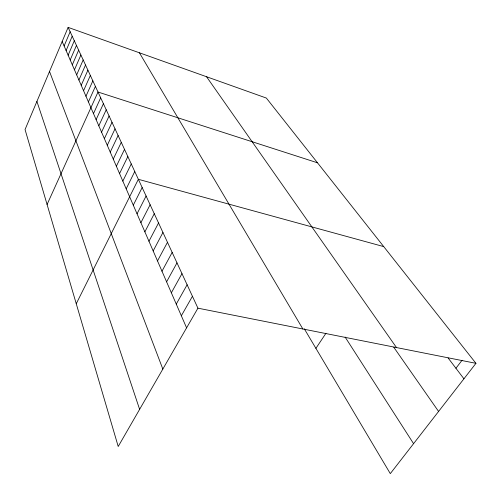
<?xml version="1.0" encoding="UTF-8"?>
<svg xmlns="http://www.w3.org/2000/svg" width="501" height="501" viewBox="0 0 501 501"><rect width="100%" height="100%" fill="white"/><g stroke="black" fill="none" stroke-linecap="round" stroke-linejoin="round"><path stroke-width="0.75" d="M68.123 27.373L25.05 129.552L118.217 446.485L197.933 308.171L68.123 27.373L266.35 98.058L475.95 363.325L390.304 473.627L304.307 328.825M64.115 45.973L70.146 31.751M66.107 50.545L72.207 36.21M68.13 55.21L74.311 40.763M70.196 59.97L76.459 45.409M72.313 64.829L78.651 50.156M74.467 69.789L80.893 55.004M76.666 74.856L83.185 59.951M78.914 80.035L85.521 65.011M81.212 85.32L87.907 70.178M83.561 90.725L90.349 75.457M85.959 96.248L92.848 80.861M88.414 101.897L95.403 86.385M47.075 204.483L98.014 92.034L317.515 162.806M93.493 113.583L100.682 97.814M96.123 119.633L103.419 103.726M98.81 125.82L106.218 109.782M101.565 132.158L109.086 115.981M104.383 138.645L112.024 122.338M107.27 145.29L115.03 128.845M110.226 152.104L118.111 135.514M113.264 159.086L121.273 142.353M116.37 166.238L124.517 149.367M119.557 173.584L127.843 156.562M122.833 181.111L131.256 163.94M126.189 188.839L134.756 171.524M76.252 303.744L138.357 179.302L383.722 246.605M133.285 205.178L142.165 187.543M137.036 213.814L146.085 196.023M140.9 222.695L150.118 204.74M144.87 231.838L154.264 213.72M148.96 241.25L158.541 222.964M153.168 250.938L162.944 232.483M157.508 260.927L167.478 242.302M161.98 271.223L172.162 252.423M166.595 281.838L176.991 262.868M171.355 292.797L181.969 273.646M176.264 304.101L187.117 284.775M181.343 315.78L192.434 296.279M315.906 348.345L325.957 333.265M455.929 368.26L462.047 360.269M197.933 308.171L475.95 363.325M448.132 357.996L463.932 378.806M206.55 76.734L396.491 347.562M393.761 347.231L438.582 411.446M345.12 337.06L413.575 443.661M139.41 52.793L302.861 328.988M62.174 41.495L186.585 327.854M49.524 71.499L162.831 369.068M36.905 101.427L139.616 409.348"/></g></svg>
